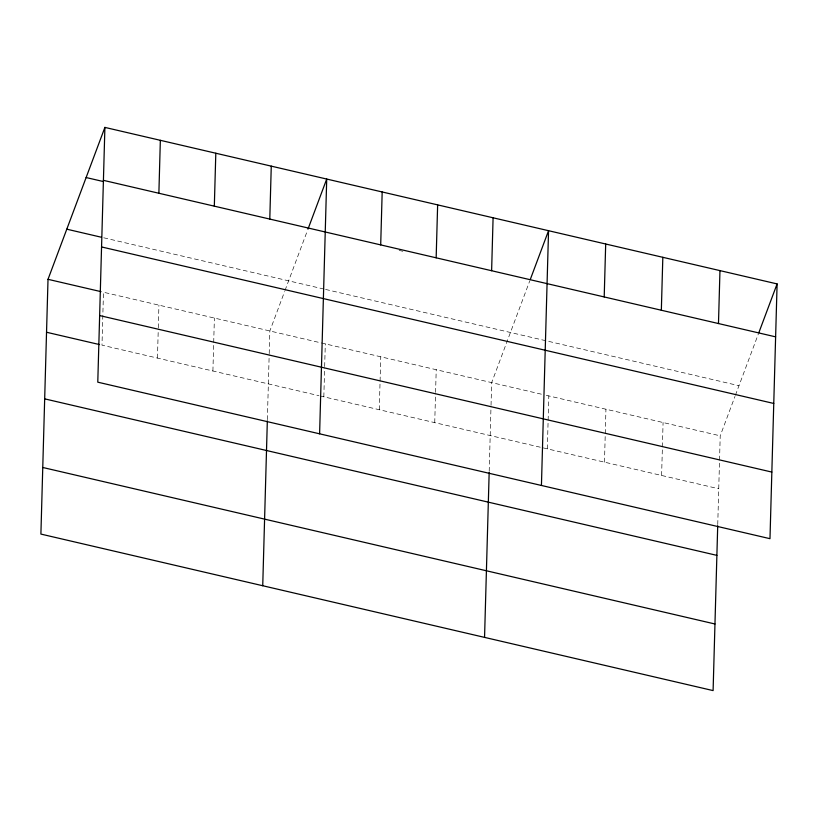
<?xml version="1.0" encoding="UTF-8"?>
<svg xmlns="http://www.w3.org/2000/svg" width="818" height="818" viewBox="0 0 818 818"><rect width="100%" height="100%" fill="white"/><g stroke="black" fill="none" stroke-linecap="round" stroke-linejoin="round"><path stroke-width="0.61" stroke-dasharray="4.09 3.07" d="M157.455 358.069L158.263 329.081M158.293 327.824L158.927 305.134M212.905 370.983L214.388 318.049M267.363 419.665L269.173 354.91M269.214 353.652L269.848 330.963L284.592 291.576M323.826 396.812L324.634 367.824M324.664 366.566L325.298 343.877M379.276 409.726L380.759 356.791M434.736 422.63L435.544 393.642M435.585 392.384L436.219 369.695M489.195 471.321L491.004 406.556M491.035 405.299L491.669 382.609L529.778 280.83M547.334 448.847L548.806 395.912M604.471 462.15L605.944 409.215M661.609 475.462L663.081 422.517M717.744 524.532L720.218 435.83L734.973 396.433M285.042 290.38L307.517 230.359M735.413 395.247L758.327 334.041M399.153 250.41L402.845 251.279M103.753 237.793L324.357 289.153M325.584 289.439L738.991 385.697M541.352 394.184L103.477 292.231L101.994 345.165L318.897 395.667M546.322 395.339L720.218 435.83M320.124 395.953L718.746 488.765"/><path stroke-width="1.23" d="M104.898 127.403L97.782 382.17L769.983 538.684L777.1 283.918L104.898 127.403L48.017 279.316L40.9 534.082L713.102 690.596L717.713 525.769M158.876 193.252L160.348 140.318M214.326 206.156L215.809 153.222M269.787 219.071L271.269 166.136M262.731 585.739L267.333 420.902M319.603 433.826L326.719 179.05L307.957 229.183M380.697 244.899L382.18 191.964M436.158 257.813L437.64 204.878M491.618 270.717L493.09 217.782M484.553 637.386L489.164 472.548M541.434 485.473L548.551 230.696L530.228 279.633M604.205 296.934L605.688 243.999M661.343 310.237L662.825 257.302M718.48 323.55L719.963 270.615M758.777 332.854L777.1 283.918M103.416 180.338L775.617 336.852M86.125 177.537L103.375 181.545M66.79 229.183L101.289 237.22M101.555 246.944L773.756 403.458M48.017 279.316L101.013 291.648M99.643 315.564L771.844 472.078M46.534 332.251L99.53 344.582M44.673 398.857L716.885 555.371M42.761 467.477L714.963 623.991"/></g></svg>
